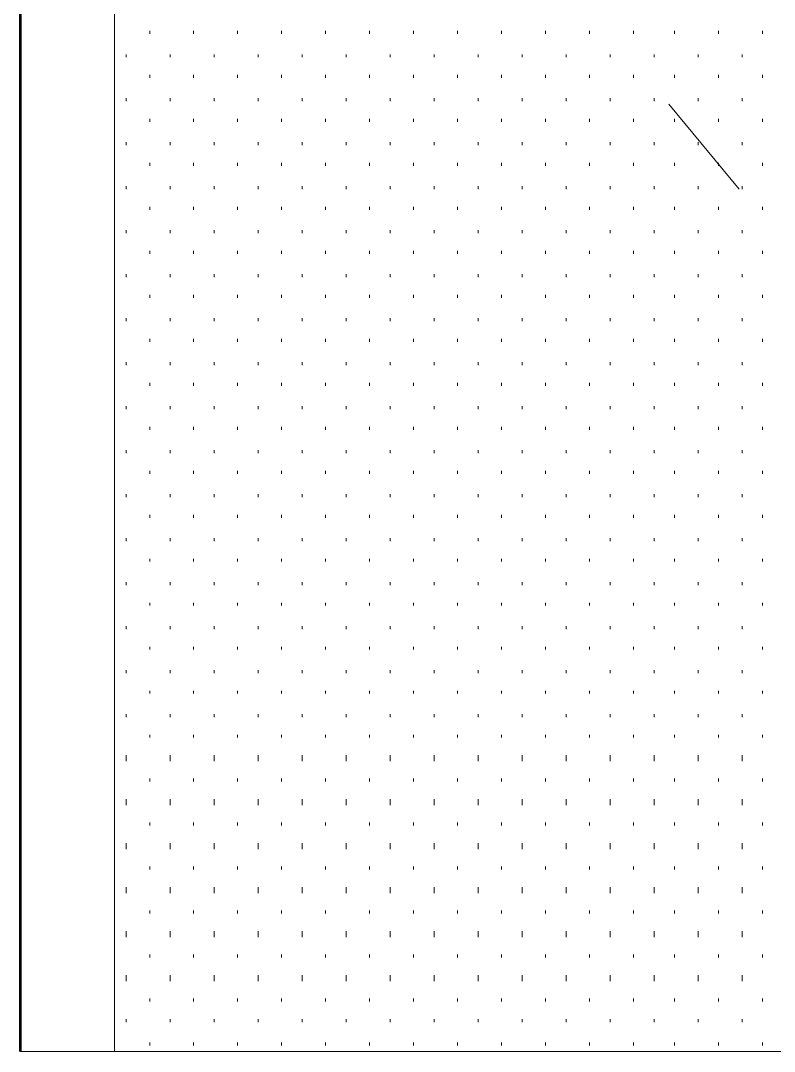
# Model space of a CAD drawing. Header units: inches. Extents: x -6061 to 13621, y -296 to 7483.
# Drawn here: x -5906.68 to -5886.1, y -184.56 to -156.41 of the extents above; entities that cross this region are included whole.
import ezdxf

# ---------------------------------------------------------------- set-up
doc = ezdxf.new("R2010")
doc.units = ezdxf.units.IN
doc.header["$MEASUREMENT"] = 0
doc.layers.get('0').update_dxf_attribs({"linetype": 'CONTINUOUS'})

msp = doc.modelspace()

# ---------------------------------------------------------------- linework, layer by layer
at = {"color": 7, "linetype": 'Continuous', "lineweight": 53, "true_color": 0x000007}
msp.add_line((-5906.6842, -184.55973), (-5906.6842, -92.45566), dxfattribs=at)
at = {"color": 7, "linetype": 'Continuous', "lineweight": 9, "true_color": 0x000007}
for p, q in [((-5906.6842, -92.53575), (-5906.6842, -184.55973)), ((-5904.1213, -184.55973), (-5904.1213, -92.53575)), ((-5904.1213, -95.01855), (-5904.1213, -184.55973)), ((-5887.06203, -161.01312), (-5888.9842, -158.6905)), ((-5906.6842, -184.55973), (-5904.1213, -184.55973)), ((-5904.1213, -184.55973), (-5906.6842, -184.55973)), ((-5904.1213, -184.55973), (-5868.16067, -184.55973)), ((-5868.16067, -184.55973), (-5904.1213, -184.55973))]:
    msp.add_line(p, q, dxfattribs=at)
at = {"color": 250, "linetype": 'Continuous', "lineweight": 9, "true_color": 0x303030}
for p, q in [((-5906.6842, -156.44796), (-5906.6842, -156.44796)), ((-5906.6842, -160.61267), (-5906.6842, -160.61267)), ((-5906.6842, -164.05656), (-5906.6842, -164.05656)), ((-5906.6842, -167.66063), (-5906.6842, -167.66063)), ((-5906.6842, -169.10226), (-5906.6842, -169.10226)), ((-5906.6842, -170.78416), (-5906.6842, -170.86425)), ((-5906.6842, -176.63077), (-5906.6842, -176.63077)), ((-5906.6842, -176.71086), (-5906.6842, -176.71086))]:
    msp.add_line(p, q, dxfattribs=at)
at = {"color": 7, "linetype": 'Continuous', "lineweight": 9, "true_color": 0xffffff}
for p, q in [((-5903.16022, -156.76833), (-5903.16022, -156.68824)), ((-5901.95886, -156.76833), (-5901.95886, -156.68824)), ((-5900.7575, -156.76833), (-5900.7575, -156.68824)), ((-5899.55614, -156.76833), (-5899.55614, -156.68824)), ((-5898.35479, -156.76833), (-5898.35479, -156.68824)), ((-5897.15343, -156.76833), (-5897.15343, -156.68824)), ((-5895.95207, -156.76833), (-5895.95207, -156.68824)), ((-5894.75071, -156.76833), (-5894.75071, -156.68824)), ((-5893.54936, -156.76833), (-5893.54936, -156.68824)), ((-5892.348, -156.76833), (-5892.348, -156.68824)), ((-5891.14664, -156.76833), (-5891.14664, -156.68824)), ((-5889.94528, -156.76833), (-5889.94528, -156.68824)), ((-5888.82402, -156.76833), (-5888.82402, -156.68824)), ((-5887.62266, -156.76833), (-5887.62266, -156.68824)), ((-5886.4213, -156.76833), (-5886.4213, -156.68824)), ((-5903.80094, -157.40905), (-5903.80094, -157.32896)), ((-5902.59958, -157.40905), (-5902.59958, -157.32896)), ((-5901.39823, -157.40905), (-5901.39823, -157.32896)), ((-5900.19687, -157.40905), (-5900.19687, -157.32896)), ((-5898.99551, -157.40905), (-5898.99551, -157.32896)), ((-5897.79415, -157.40905), (-5897.79415, -157.32896)), ((-5896.5928, -157.40905), (-5896.5928, -157.32896)), ((-5895.39144, -157.40905), (-5895.39144, -157.32896)), ((-5894.19008, -157.40905), (-5894.19008, -157.32896)), ((-5892.98872, -157.40905), (-5892.98872, -157.32896)), ((-5891.78737, -157.40905), (-5891.78737, -157.32896)), ((-5890.58601, -157.40905), (-5890.58601, -157.32896)), ((-5889.38465, -157.40905), (-5889.38465, -157.32896)), ((-5888.18329, -157.40905), (-5888.18329, -157.32896)), ((-5886.98194, -157.40905), (-5886.98194, -157.32896)), ((-5903.16022, -157.96968), (-5903.16022, -157.88959)), ((-5901.95886, -157.96968), (-5901.95886, -157.88959)), ((-5900.7575, -157.96968), (-5900.7575, -157.88959)), ((-5899.55614, -157.96968), (-5899.55614, -157.88959)), ((-5898.35479, -157.96968), (-5898.35479, -157.88959)), ((-5897.15343, -157.96968), (-5897.15343, -157.88959)), ((-5895.95207, -157.96968), (-5895.95207, -157.88959)), ((-5894.75071, -157.96968), (-5894.75071, -157.88959)), ((-5893.54936, -157.96968), (-5893.54936, -157.88959)), ((-5892.348, -157.96968), (-5892.348, -157.88959)), ((-5891.14664, -157.96968), (-5891.14664, -157.88959)), ((-5889.94528, -157.96968), (-5889.94528, -157.88959)), ((-5888.82402, -157.96968), (-5888.82402, -157.88959)), ((-5887.62266, -157.96968), (-5887.62266, -157.88959)), ((-5886.4213, -157.96968), (-5886.4213, -157.88959)), ((-5903.80094, -158.61041), (-5903.80094, -158.53032)), ((-5902.59958, -158.61041), (-5902.59958, -158.53032)), ((-5901.39823, -158.61041), (-5901.39823, -158.53032)), ((-5900.19687, -158.61041), (-5900.19687, -158.53032)), ((-5898.99551, -158.61041), (-5898.99551, -158.53032)), ((-5897.79415, -158.61041), (-5897.79415, -158.53032)), ((-5896.5928, -158.61041), (-5896.5928, -158.53032)), ((-5895.39144, -158.61041), (-5895.39144, -158.53032)), ((-5894.19008, -158.61041), (-5894.19008, -158.53032)), ((-5892.98872, -158.61041), (-5892.98872, -158.53032)), ((-5891.78737, -158.61041), (-5891.78737, -158.53032)), ((-5890.58601, -158.61041), (-5890.58601, -158.53032)), ((-5889.38465, -158.61041), (-5889.38465, -158.53032)), ((-5888.18329, -158.61041), (-5888.18329, -158.53032)), ((-5886.98194, -158.61041), (-5886.98194, -158.53032)), ((-5903.16022, -159.17104), (-5903.16022, -159.09095)), ((-5901.95886, -159.17104), (-5901.95886, -159.09095)), ((-5900.7575, -159.17104), (-5900.7575, -159.09095)), ((-5899.55614, -159.17104), (-5899.55614, -159.09095)), ((-5898.35479, -159.17104), (-5898.35479, -159.09095)), ((-5897.15343, -159.17104), (-5897.15343, -159.09095)), ((-5895.95207, -159.17104), (-5895.95207, -159.09095)), ((-5894.75071, -159.17104), (-5894.75071, -159.09095)), ((-5893.54936, -159.17104), (-5893.54936, -159.09095)), ((-5892.348, -159.17104), (-5892.348, -159.09095)), ((-5891.14664, -159.17104), (-5891.14664, -159.09095)), ((-5889.94528, -159.17104), (-5889.94528, -159.09095)), ((-5888.82402, -159.17104), (-5888.82402, -159.09095)), ((-5887.62266, -159.17104), (-5887.62266, -159.09095)), ((-5886.4213, -159.17104), (-5886.4213, -159.09095)), ((-5903.80094, -159.81176), (-5903.80094, -159.73167)), ((-5902.59958, -159.81176), (-5902.59958, -159.73167)), ((-5901.39823, -159.81176), (-5901.39823, -159.73167)), ((-5900.19687, -159.81176), (-5900.19687, -159.73167)), ((-5898.99551, -159.81176), (-5898.99551, -159.73167)), ((-5897.79415, -159.81176), (-5897.79415, -159.73167)), ((-5896.5928, -159.81176), (-5896.5928, -159.73167)), ((-5895.39144, -159.81176), (-5895.39144, -159.73167)), ((-5894.19008, -159.81176), (-5894.19008, -159.73167)), ((-5892.98872, -159.81176), (-5892.98872, -159.73167)), ((-5891.78737, -159.81176), (-5891.78737, -159.73167)), ((-5890.58601, -159.81176), (-5890.58601, -159.73167)), ((-5889.38465, -159.81176), (-5889.38465, -159.73167)), ((-5888.18329, -159.81176), (-5888.18329, -159.73167)), ((-5886.98194, -159.81176), (-5886.98194, -159.73167)), ((-5903.16022, -160.3724), (-5903.16022, -160.29231)), ((-5901.95886, -160.3724), (-5901.95886, -160.29231)), ((-5900.7575, -160.3724), (-5900.7575, -160.29231)), ((-5899.55614, -160.3724), (-5899.55614, -160.29231)), ((-5898.35479, -160.3724), (-5898.35479, -160.29231)), ((-5897.15343, -160.3724), (-5897.15343, -160.29231)), ((-5895.95207, -160.3724), (-5895.95207, -160.29231)), ((-5894.75071, -160.3724), (-5894.75071, -160.29231)), ((-5893.54936, -160.3724), (-5893.54936, -160.29231)), ((-5892.348, -160.3724), (-5892.348, -160.29231)), ((-5891.14664, -160.3724), (-5891.14664, -160.29231)), ((-5889.94528, -160.3724), (-5889.94528, -160.29231)), ((-5888.82402, -160.3724), (-5888.82402, -160.29231)), ((-5887.62266, -160.3724), (-5887.62266, -160.29231)), ((-5886.4213, -160.3724), (-5886.4213, -160.29231)), ((-5903.80094, -161.01312), (-5903.80094, -160.93303)), ((-5902.59958, -161.01312), (-5902.59958, -160.93303)), ((-5901.39823, -161.01312), (-5901.39823, -160.93303)), ((-5900.19687, -161.01312), (-5900.19687, -160.93303)), ((-5898.99551, -161.01312), (-5898.99551, -160.93303)), ((-5897.79415, -161.01312), (-5897.79415, -160.93303)), ((-5896.5928, -161.01312), (-5896.5928, -160.93303)), ((-5895.39144, -161.01312), (-5895.39144, -160.93303)), ((-5894.19008, -161.01312), (-5894.19008, -160.93303)), ((-5892.98872, -161.01312), (-5892.98872, -160.93303)), ((-5891.78737, -161.01312), (-5891.78737, -160.93303)), ((-5890.58601, -161.01312), (-5890.58601, -160.93303)), ((-5889.38465, -161.01312), (-5889.38465, -160.93303)), ((-5888.18329, -161.01312), (-5888.18329, -160.93303)), ((-5886.98194, -161.01312), (-5886.98194, -160.93303)), ((-5903.16022, -161.57376), (-5903.16022, -161.49367)), ((-5901.95886, -161.57376), (-5901.95886, -161.49367)), ((-5900.7575, -161.57376), (-5900.7575, -161.49367)), ((-5899.55614, -161.57376), (-5899.55614, -161.49367)), ((-5898.35479, -161.57376), (-5898.35479, -161.49367)), ((-5897.15343, -161.57376), (-5897.15343, -161.49367)), ((-5895.95207, -161.57376), (-5895.95207, -161.49367)), ((-5894.75071, -161.57376), (-5894.75071, -161.49367)), ((-5893.54936, -161.57376), (-5893.54936, -161.49367)), ((-5892.348, -161.57376), (-5892.348, -161.49367)), ((-5891.14664, -161.57376), (-5891.14664, -161.49367)), ((-5889.94528, -161.57376), (-5889.94528, -161.49367)), ((-5888.82402, -161.57376), (-5888.82402, -161.49367)), ((-5887.62266, -161.57376), (-5887.62266, -161.49367)), ((-5886.4213, -161.57376), (-5886.4213, -161.49367)), ((-5903.80094, -162.21448), (-5903.80094, -162.13439)), ((-5902.59958, -162.21448), (-5902.59958, -162.13439)), ((-5901.39823, -162.21448), (-5901.39823, -162.13439)), ((-5900.19687, -162.21448), (-5900.19687, -162.13439)), ((-5898.99551, -162.21448), (-5898.99551, -162.13439)), ((-5897.79415, -162.21448), (-5897.79415, -162.13439)), ((-5896.5928, -162.21448), (-5896.5928, -162.13439)), ((-5895.39144, -162.21448), (-5895.39144, -162.13439)), ((-5894.19008, -162.21448), (-5894.19008, -162.13439)), ((-5892.98872, -162.21448), (-5892.98872, -162.13439)), ((-5891.78737, -162.21448), (-5891.78737, -162.13439)), ((-5890.58601, -162.21448), (-5890.58601, -162.13439)), ((-5889.38465, -162.21448), (-5889.38465, -162.13439)), ((-5888.18329, -162.21448), (-5888.18329, -162.13439)), ((-5886.98194, -162.21448), (-5886.98194, -162.13439)), ((-5903.16022, -162.77511), (-5903.16022, -162.69502)), ((-5901.95886, -162.77511), (-5901.95886, -162.69502)), ((-5900.7575, -162.77511), (-5900.7575, -162.69502)), ((-5899.55614, -162.77511), (-5899.55614, -162.69502)), ((-5898.35479, -162.77511), (-5898.35479, -162.69502)), ((-5897.15343, -162.77511), (-5897.15343, -162.69502)), ((-5895.95207, -162.77511), (-5895.95207, -162.69502)), ((-5894.75071, -162.77511), (-5894.75071, -162.69502)), ((-5893.54936, -162.77511), (-5893.54936, -162.69502)), ((-5892.348, -162.77511), (-5892.348, -162.69502)), ((-5891.14664, -162.77511), (-5891.14664, -162.69502)), ((-5889.94528, -162.77511), (-5889.94528, -162.69502)), ((-5888.82402, -162.77511), (-5888.82402, -162.69502)), ((-5887.62266, -162.77511), (-5887.62266, -162.69502)), ((-5886.4213, -162.77511), (-5886.4213, -162.69502)), ((-5903.80094, -163.41584), (-5903.80094, -163.33575)), ((-5902.59958, -163.41584), (-5902.59958, -163.33575)), ((-5901.39823, -163.41584), (-5901.39823, -163.33575)), ((-5900.19687, -163.41584), (-5900.19687, -163.33575)), ((-5898.99551, -163.41584), (-5898.99551, -163.33575)), ((-5897.79415, -163.41584), (-5897.79415, -163.33575)), ((-5896.5928, -163.41584), (-5896.5928, -163.33575)), ((-5895.39144, -163.41584), (-5895.39144, -163.33575)), ((-5894.19008, -163.41584), (-5894.19008, -163.33575)), ((-5892.98872, -163.41584), (-5892.98872, -163.33575)), ((-5891.78737, -163.41584), (-5891.78737, -163.33575)), ((-5890.58601, -163.41584), (-5890.58601, -163.33575)), ((-5889.38465, -163.41584), (-5889.38465, -163.33575)), ((-5888.18329, -163.41584), (-5888.18329, -163.33575)), ((-5886.98194, -163.41584), (-5886.98194, -163.33575)), ((-5903.16022, -163.97647), (-5903.16022, -163.89638)), ((-5901.95886, -163.97647), (-5901.95886, -163.89638)), ((-5900.7575, -163.97647), (-5900.7575, -163.89638)), ((-5899.55614, -163.97647), (-5899.55614, -163.89638)), ((-5898.35479, -163.97647), (-5898.35479, -163.89638)), ((-5897.15343, -163.97647), (-5897.15343, -163.89638)), ((-5895.95207, -163.97647), (-5895.95207, -163.89638)), ((-5894.75071, -163.97647), (-5894.75071, -163.89638)), ((-5893.54936, -163.97647), (-5893.54936, -163.89638)), ((-5892.348, -163.97647), (-5892.348, -163.89638)), ((-5891.14664, -163.97647), (-5891.14664, -163.89638)), ((-5889.94528, -163.97647), (-5889.94528, -163.89638)), ((-5888.82402, -163.97647), (-5888.82402, -163.89638)), ((-5887.62266, -163.97647), (-5887.62266, -163.89638)), ((-5886.4213, -163.97647), (-5886.4213, -163.89638)), ((-5903.80094, -164.61719), (-5903.80094, -164.5371)), ((-5902.59958, -164.61719), (-5902.59958, -164.5371)), ((-5901.39823, -164.61719), (-5901.39823, -164.5371)), ((-5900.19687, -164.61719), (-5900.19687, -164.5371)), ((-5898.99551, -164.61719), (-5898.99551, -164.5371)), ((-5897.79415, -164.61719), (-5897.79415, -164.5371)), ((-5896.5928, -164.61719), (-5896.5928, -164.5371)), ((-5895.39144, -164.61719), (-5895.39144, -164.5371)), ((-5894.19008, -164.61719), (-5894.19008, -164.5371)), ((-5892.98872, -164.61719), (-5892.98872, -164.5371)), ((-5891.78737, -164.61719), (-5891.78737, -164.5371)), ((-5890.58601, -164.61719), (-5890.58601, -164.5371)), ((-5889.38465, -164.61719), (-5889.38465, -164.5371)), ((-5888.18329, -164.61719), (-5888.18329, -164.5371)), ((-5886.98194, -164.61719), (-5886.98194, -164.5371)), ((-5903.16022, -165.17783), (-5903.16022, -165.09774)), ((-5901.95886, -165.17783), (-5901.95886, -165.09774)), ((-5900.7575, -165.17783), (-5900.7575, -165.09774)), ((-5899.55614, -165.17783), (-5899.55614, -165.09774)), ((-5898.35479, -165.17783), (-5898.35479, -165.09774)), ((-5897.15343, -165.17783), (-5897.15343, -165.09774)), ((-5895.95207, -165.17783), (-5895.95207, -165.09774)), ((-5894.75071, -165.17783), (-5894.75071, -165.09774)), ((-5893.54936, -165.17783), (-5893.54936, -165.09774)), ((-5892.348, -165.17783), (-5892.348, -165.09774)), ((-5891.14664, -165.17783), (-5891.14664, -165.09774)), ((-5889.94528, -165.17783), (-5889.94528, -165.09774)), ((-5888.82402, -165.17783), (-5888.82402, -165.09774)), ((-5887.62266, -165.17783), (-5887.62266, -165.09774)), ((-5886.4213, -165.17783), (-5886.4213, -165.09774)), ((-5903.80094, -165.81855), (-5903.80094, -165.73846)), ((-5902.59958, -165.81855), (-5902.59958, -165.73846)), ((-5901.39823, -165.81855), (-5901.39823, -165.73846)), ((-5900.19687, -165.81855), (-5900.19687, -165.73846)), ((-5898.99551, -165.81855), (-5898.99551, -165.73846)), ((-5897.79415, -165.81855), (-5897.79415, -165.73846)), ((-5896.5928, -165.81855), (-5896.5928, -165.73846)), ((-5895.39144, -165.81855), (-5895.39144, -165.73846)), ((-5894.19008, -165.81855), (-5894.19008, -165.73846)), ((-5892.98872, -165.81855), (-5892.98872, -165.73846)), ((-5891.78737, -165.81855), (-5891.78737, -165.73846)), ((-5890.58601, -165.81855), (-5890.58601, -165.73846)), ((-5889.38465, -165.81855), (-5889.38465, -165.73846)), ((-5888.18329, -165.81855), (-5888.18329, -165.73846)), ((-5886.98194, -165.81855), (-5886.98194, -165.73846)), ((-5903.16022, -166.37919), (-5903.16022, -166.2991)), ((-5901.95886, -166.37919), (-5901.95886, -166.2991)), ((-5900.7575, -166.37919), (-5900.7575, -166.2991)), ((-5899.55614, -166.37919), (-5899.55614, -166.2991)), ((-5898.35479, -166.37919), (-5898.35479, -166.2991)), ((-5897.15343, -166.37919), (-5897.15343, -166.2991)), ((-5895.95207, -166.37919), (-5895.95207, -166.2991)), ((-5894.75071, -166.37919), (-5894.75071, -166.2991)), ((-5893.54936, -166.37919), (-5893.54936, -166.2991)), ((-5892.348, -166.37919), (-5892.348, -166.2991)), ((-5891.14664, -166.37919), (-5891.14664, -166.2991)), ((-5889.94528, -166.37919), (-5889.94528, -166.2991)), ((-5888.82402, -166.37919), (-5888.82402, -166.2991)), ((-5887.62266, -166.37919), (-5887.62266, -166.2991)), ((-5886.4213, -166.37919), (-5886.4213, -166.2991)), ((-5903.80094, -167.01991), (-5903.80094, -166.93982)), ((-5902.59958, -167.01991), (-5902.59958, -166.93982)), ((-5901.39823, -167.01991), (-5901.39823, -166.93982)), ((-5900.19687, -167.01991), (-5900.19687, -166.93982)), ((-5898.99551, -167.01991), (-5898.99551, -166.93982)), ((-5897.79415, -167.01991), (-5897.79415, -166.93982)), ((-5896.5928, -167.01991), (-5896.5928, -166.93982)), ((-5895.39144, -167.01991), (-5895.39144, -166.93982)), ((-5894.19008, -167.01991), (-5894.19008, -166.93982)), ((-5892.98872, -167.01991), (-5892.98872, -166.93982)), ((-5891.78737, -167.01991), (-5891.78737, -166.93982)), ((-5890.58601, -167.01991), (-5890.58601, -166.93982)), ((-5889.38465, -167.01991), (-5889.38465, -166.93982)), ((-5888.18329, -167.01991), (-5888.18329, -166.93982)), ((-5886.98194, -167.01991), (-5886.98194, -166.93982)), ((-5903.16022, -167.58054), (-5903.16022, -167.50045)), ((-5901.95886, -167.58054), (-5901.95886, -167.50045)), ((-5900.7575, -167.58054), (-5900.7575, -167.50045)), ((-5899.55614, -167.58054), (-5899.55614, -167.50045)), ((-5898.35479, -167.58054), (-5898.35479, -167.50045)), ((-5897.15343, -167.58054), (-5897.15343, -167.50045)), ((-5895.95207, -167.58054), (-5895.95207, -167.50045)), ((-5894.75071, -167.58054), (-5894.75071, -167.50045)), ((-5893.54936, -167.58054), (-5893.54936, -167.50045)), ((-5892.348, -167.58054), (-5892.348, -167.50045)), ((-5891.14664, -167.58054), (-5891.14664, -167.50045)), ((-5889.94528, -167.58054), (-5889.94528, -167.50045)), ((-5888.82402, -167.58054), (-5888.82402, -167.50045)), ((-5887.62266, -167.58054), (-5887.62266, -167.50045)), ((-5886.4213, -167.58054), (-5886.4213, -167.50045)), ((-5903.80094, -168.22127), (-5903.80094, -168.14118)), ((-5902.59958, -168.22127), (-5902.59958, -168.14118)), ((-5901.39823, -168.22127), (-5901.39823, -168.14118)), ((-5900.19687, -168.22127), (-5900.19687, -168.14118)), ((-5898.99551, -168.22127), (-5898.99551, -168.14118)), ((-5897.79415, -168.22127), (-5897.79415, -168.14118)), ((-5896.5928, -168.22127), (-5896.5928, -168.14118)), ((-5895.39144, -168.22127), (-5895.39144, -168.14118)), ((-5894.19008, -168.22127), (-5894.19008, -168.14118)), ((-5892.98872, -168.22127), (-5892.98872, -168.14118)), ((-5891.78737, -168.22127), (-5891.78737, -168.14118)), ((-5890.58601, -168.22127), (-5890.58601, -168.14118)), ((-5889.38465, -168.22127), (-5889.38465, -168.14118)), ((-5888.18329, -168.22127), (-5888.18329, -168.14118)), ((-5886.98194, -168.22127), (-5886.98194, -168.14118)), ((-5903.16022, -168.7819), (-5903.16022, -168.70181)), ((-5901.95886, -168.7819), (-5901.95886, -168.70181)), ((-5900.7575, -168.7819), (-5900.7575, -168.70181)), ((-5899.55614, -168.7819), (-5899.55614, -168.70181)), ((-5898.35479, -168.7819), (-5898.35479, -168.70181)), ((-5897.15343, -168.7819), (-5897.15343, -168.70181)), ((-5895.95207, -168.7819), (-5895.95207, -168.70181)), ((-5894.75071, -168.7819), (-5894.75071, -168.70181)), ((-5893.54936, -168.7819), (-5893.54936, -168.70181)), ((-5892.348, -168.7819), (-5892.348, -168.70181)), ((-5891.14664, -168.7819), (-5891.14664, -168.70181)), ((-5889.94528, -168.7819), (-5889.94528, -168.70181)), ((-5888.82402, -168.7819), (-5888.82402, -168.70181)), ((-5887.62266, -168.7819), (-5887.62266, -168.70181)), ((-5886.4213, -168.7819), (-5886.4213, -168.70181)), ((-5903.80094, -169.42262), (-5903.80094, -169.34253)), ((-5902.59958, -169.42262), (-5902.59958, -169.34253)), ((-5901.39823, -169.42262), (-5901.39823, -169.34253)), ((-5900.19687, -169.42262), (-5900.19687, -169.34253)), ((-5898.99551, -169.42262), (-5898.99551, -169.34253)), ((-5897.79415, -169.42262), (-5897.79415, -169.34253)), ((-5896.5928, -169.42262), (-5896.5928, -169.34253)), ((-5895.39144, -169.42262), (-5895.39144, -169.34253)), ((-5894.19008, -169.42262), (-5894.19008, -169.34253)), ((-5892.98872, -169.42262), (-5892.98872, -169.34253)), ((-5891.78737, -169.42262), (-5891.78737, -169.34253)), ((-5890.58601, -169.42262), (-5890.58601, -169.34253)), ((-5889.38465, -169.42262), (-5889.38465, -169.34253)), ((-5888.18329, -169.42262), (-5888.18329, -169.34253)), ((-5886.98194, -169.42262), (-5886.98194, -169.34253)), ((-5903.16022, -169.98326), (-5903.16022, -169.90317)), ((-5901.95886, -169.98326), (-5901.95886, -169.90317)), ((-5900.7575, -169.98326), (-5900.7575, -169.90317)), ((-5899.55614, -169.98326), (-5899.55614, -169.90317)), ((-5898.35479, -169.98326), (-5898.35479, -169.90317)), ((-5897.15343, -169.98326), (-5897.15343, -169.90317)), ((-5895.95207, -169.98326), (-5895.95207, -169.90317)), ((-5894.75071, -169.98326), (-5894.75071, -169.90317)), ((-5893.54936, -169.98326), (-5893.54936, -169.90317)), ((-5892.348, -169.98326), (-5892.348, -169.90317)), ((-5891.14664, -169.98326), (-5891.14664, -169.90317)), ((-5889.94528, -169.98326), (-5889.94528, -169.90317)), ((-5888.82402, -169.98326), (-5888.82402, -169.90317)), ((-5887.62266, -169.98326), (-5887.62266, -169.90317)), ((-5886.4213, -169.98326), (-5886.4213, -169.90317)), ((-5903.80094, -170.62398), (-5903.80094, -170.54389)), ((-5902.59958, -170.62398), (-5902.59958, -170.54389)), ((-5901.39823, -170.62398), (-5901.39823, -170.54389)), ((-5900.19687, -170.62398), (-5900.19687, -170.54389)), ((-5898.99551, -170.62398), (-5898.99551, -170.54389)), ((-5897.79415, -170.62398), (-5897.79415, -170.54389)), ((-5896.5928, -170.62398), (-5896.5928, -170.54389)), ((-5895.39144, -170.62398), (-5895.39144, -170.54389)), ((-5894.19008, -170.62398), (-5894.19008, -170.54389)), ((-5892.98872, -170.62398), (-5892.98872, -170.54389)), ((-5891.78737, -170.62398), (-5891.78737, -170.54389)), ((-5890.58601, -170.62398), (-5890.58601, -170.54389)), ((-5889.38465, -170.62398), (-5889.38465, -170.54389)), ((-5888.18329, -170.62398), (-5888.18329, -170.54389)), ((-5886.98194, -170.62398), (-5886.98194, -170.54389)), ((-5903.16022, -171.18462), (-5903.16022, -171.10453)), ((-5901.95886, -171.18462), (-5901.95886, -171.10453)), ((-5900.7575, -171.18462), (-5900.7575, -171.10453)), ((-5899.55614, -171.18462), (-5899.55614, -171.10453)), ((-5898.35479, -171.18462), (-5898.35479, -171.10453)), ((-5897.15343, -171.18462), (-5897.15343, -171.10453)), ((-5895.95207, -171.18462), (-5895.95207, -171.10453)), ((-5894.75071, -171.18462), (-5894.75071, -171.10453)), ((-5893.54936, -171.18462), (-5893.54936, -171.10453)), ((-5892.348, -171.18462), (-5892.348, -171.10453)), ((-5891.14664, -171.18462), (-5891.14664, -171.10453)), ((-5889.94528, -171.18462), (-5889.94528, -171.10453)), ((-5888.82402, -171.18462), (-5888.82402, -171.10453)), ((-5887.62266, -171.18462), (-5887.62266, -171.10453)), ((-5886.4213, -171.18462), (-5886.4213, -171.10453)), ((-5903.80094, -171.82534), (-5903.80094, -171.74525)), ((-5902.59958, -171.82534), (-5902.59958, -171.74525)), ((-5901.39823, -171.82534), (-5901.39823, -171.74525)), ((-5900.19687, -171.82534), (-5900.19687, -171.74525)), ((-5898.99551, -171.82534), (-5898.99551, -171.74525)), ((-5897.79415, -171.82534), (-5897.79415, -171.74525)), ((-5896.5928, -171.82534), (-5896.5928, -171.74525)), ((-5895.39144, -171.82534), (-5895.39144, -171.74525)), ((-5894.19008, -171.82534), (-5894.19008, -171.74525)), ((-5892.98872, -171.82534), (-5892.98872, -171.74525)), ((-5891.78737, -171.82534), (-5891.78737, -171.74525)), ((-5890.58601, -171.82534), (-5890.58601, -171.74525)), ((-5889.38465, -171.82534), (-5889.38465, -171.74525)), ((-5888.18329, -171.82534), (-5888.18329, -171.74525)), ((-5886.98194, -171.82534), (-5886.98194, -171.74525)), ((-5903.16022, -172.38597), (-5903.16022, -172.30588)), ((-5901.95886, -172.38597), (-5901.95886, -172.30588)), ((-5900.7575, -172.38597), (-5900.7575, -172.30588)), ((-5899.55614, -172.38597), (-5899.55614, -172.30588)), ((-5898.35479, -172.38597), (-5898.35479, -172.30588)), ((-5897.15343, -172.38597), (-5897.15343, -172.30588)), ((-5895.95207, -172.38597), (-5895.95207, -172.30588)), ((-5894.75071, -172.38597), (-5894.75071, -172.30588)), ((-5893.54936, -172.38597), (-5893.54936, -172.30588)), ((-5892.348, -172.38597), (-5892.348, -172.30588)), ((-5891.14664, -172.38597), (-5891.14664, -172.30588)), ((-5889.94528, -172.38597), (-5889.94528, -172.30588)), ((-5888.82402, -172.38597), (-5888.82402, -172.30588)), ((-5887.62266, -172.38597), (-5887.62266, -172.30588)), ((-5886.4213, -172.38597), (-5886.4213, -172.30588)), ((-5903.80094, -173.0267), (-5903.80094, -172.94661)), ((-5902.59958, -173.0267), (-5902.59958, -172.94661)), ((-5901.39823, -173.0267), (-5901.39823, -172.94661)), ((-5900.19687, -173.0267), (-5900.19687, -172.94661)), ((-5898.99551, -173.0267), (-5898.99551, -172.94661)), ((-5897.79415, -173.0267), (-5897.79415, -172.94661)), ((-5896.5928, -173.0267), (-5896.5928, -172.94661)), ((-5895.39144, -173.0267), (-5895.39144, -172.94661)), ((-5894.19008, -173.0267), (-5894.19008, -172.94661)), ((-5892.98872, -173.0267), (-5892.98872, -172.94661)), ((-5891.78737, -173.0267), (-5891.78737, -172.94661)), ((-5890.58601, -173.0267), (-5890.58601, -172.94661)), ((-5889.38465, -173.0267), (-5889.38465, -172.94661)), ((-5888.18329, -173.0267), (-5888.18329, -172.94661)), ((-5886.98194, -173.0267), (-5886.98194, -172.94661)), ((-5903.16022, -173.58733), (-5903.16022, -173.50724)), ((-5901.95886, -173.58733), (-5901.95886, -173.50724)), ((-5900.7575, -173.58733), (-5900.7575, -173.50724)), ((-5899.55614, -173.58733), (-5899.55614, -173.50724)), ((-5898.35479, -173.58733), (-5898.35479, -173.50724)), ((-5897.15343, -173.58733), (-5897.15343, -173.50724)), ((-5895.95207, -173.58733), (-5895.95207, -173.50724)), ((-5894.75071, -173.58733), (-5894.75071, -173.50724)), ((-5893.54936, -173.58733), (-5893.54936, -173.50724)), ((-5892.348, -173.58733), (-5892.348, -173.50724)), ((-5891.14664, -173.58733), (-5891.14664, -173.50724)), ((-5889.94528, -173.58733), (-5889.94528, -173.50724)), ((-5888.82402, -173.58733), (-5888.82402, -173.50724)), ((-5887.62266, -173.58733), (-5887.62266, -173.50724)), ((-5886.4213, -173.58733), (-5886.4213, -173.50724)), ((-5903.80094, -174.22805), (-5903.80094, -174.14796)), ((-5902.59958, -174.22805), (-5902.59958, -174.14796)), ((-5901.39823, -174.22805), (-5901.39823, -174.14796)), ((-5900.19687, -174.22805), (-5900.19687, -174.14796)), ((-5898.99551, -174.22805), (-5898.99551, -174.14796)), ((-5897.79415, -174.22805), (-5897.79415, -174.14796)), ((-5896.5928, -174.22805), (-5896.5928, -174.14796)), ((-5895.39144, -174.22805), (-5895.39144, -174.14796)), ((-5894.19008, -174.22805), (-5894.19008, -174.14796)), ((-5892.98872, -174.22805), (-5892.98872, -174.14796)), ((-5891.78737, -174.22805), (-5891.78737, -174.14796)), ((-5890.58601, -174.22805), (-5890.58601, -174.14796)), ((-5889.38465, -174.22805), (-5889.38465, -174.14796)), ((-5888.18329, -174.22805), (-5888.18329, -174.14796)), ((-5886.98194, -174.22805), (-5886.98194, -174.14796)), ((-5903.16022, -174.78869), (-5903.16022, -174.7086)), ((-5901.95886, -174.78869), (-5901.95886, -174.7086)), ((-5900.7575, -174.78869), (-5900.7575, -174.7086)), ((-5899.55614, -174.78869), (-5899.55614, -174.7086)), ((-5898.35479, -174.78869), (-5898.35479, -174.7086)), ((-5897.15343, -174.78869), (-5897.15343, -174.7086)), ((-5895.95207, -174.78869), (-5895.95207, -174.7086)), ((-5894.75071, -174.78869), (-5894.75071, -174.7086)), ((-5893.54936, -174.78869), (-5893.54936, -174.7086)), ((-5892.348, -174.78869), (-5892.348, -174.7086)), ((-5891.14664, -174.78869), (-5891.14664, -174.7086)), ((-5889.94528, -174.78869), (-5889.94528, -174.7086)), ((-5888.82402, -174.78869), (-5888.82402, -174.7086)), ((-5887.62266, -174.78869), (-5887.62266, -174.7086)), ((-5886.4213, -174.78869), (-5886.4213, -174.7086)), ((-5903.80094, -175.42941), (-5903.80094, -175.34932)), ((-5902.59958, -175.42941), (-5902.59958, -175.34932)), ((-5901.39823, -175.42941), (-5901.39823, -175.34932)), ((-5900.19687, -175.42941), (-5900.19687, -175.34932)), ((-5898.99551, -175.42941), (-5898.99551, -175.34932)), ((-5897.79415, -175.42941), (-5897.79415, -175.34932)), ((-5896.5928, -175.42941), (-5896.5928, -175.34932)), ((-5895.39144, -175.42941), (-5895.39144, -175.34932)), ((-5894.19008, -175.42941), (-5894.19008, -175.34932)), ((-5892.98872, -175.42941), (-5892.98872, -175.34932)), ((-5891.78737, -175.42941), (-5891.78737, -175.34932)), ((-5890.58601, -175.42941), (-5890.58601, -175.34932)), ((-5889.38465, -175.42941), (-5889.38465, -175.34932)), ((-5888.18329, -175.42941), (-5888.18329, -175.34932)), ((-5886.98194, -175.42941), (-5886.98194, -175.34932)), ((-5903.16022, -175.99005), (-5903.16022, -175.90995)), ((-5901.95886, -175.99005), (-5901.95886, -175.90995)), ((-5900.7575, -175.99005), (-5900.7575, -175.90995)), ((-5899.55614, -175.99005), (-5899.55614, -175.90995)), ((-5898.35479, -175.99005), (-5898.35479, -175.90995)), ((-5897.15343, -175.99005), (-5897.15343, -175.90995)), ((-5895.95207, -175.99005), (-5895.95207, -175.90995)), ((-5894.75071, -175.99005), (-5894.75071, -175.90995)), ((-5893.54936, -175.99005), (-5893.54936, -175.90995)), ((-5892.348, -175.99005), (-5892.348, -175.90995)), ((-5891.14664, -175.99005), (-5891.14664, -175.90995)), ((-5889.94528, -175.99005), (-5889.94528, -175.90995)), ((-5888.82402, -175.99005), (-5888.82402, -175.90995)), ((-5887.62266, -175.99005), (-5887.62266, -175.90995)), ((-5886.4213, -175.99005), (-5886.4213, -175.90995)), ((-5903.80094, -176.63077), (-5903.80094, -176.47059)), ((-5902.59958, -176.63077), (-5902.59958, -176.47059)), ((-5901.39823, -176.63077), (-5901.39823, -176.47059)), ((-5900.19687, -176.63077), (-5900.19687, -176.47059)), ((-5898.99551, -176.63077), (-5898.99551, -176.47059)), ((-5897.79415, -176.63077), (-5897.79415, -176.47059)), ((-5896.5928, -176.63077), (-5896.5928, -176.47059)), ((-5895.39144, -176.63077), (-5895.39144, -176.47059)), ((-5894.19008, -176.63077), (-5894.19008, -176.47059)), ((-5892.98872, -176.63077), (-5892.98872, -176.47059)), ((-5891.78737, -176.63077), (-5891.78737, -176.47059)), ((-5890.58601, -176.63077), (-5890.58601, -176.47059)), ((-5889.38465, -176.63077), (-5889.38465, -176.47059)), ((-5888.18329, -176.63077), (-5888.18329, -176.47059)), ((-5886.98194, -176.63077), (-5886.98194, -176.47059)), ((-5903.16022, -177.1914), (-5903.16022, -177.11131)), ((-5901.95886, -177.1914), (-5901.95886, -177.11131)), ((-5900.7575, -177.1914), (-5900.7575, -177.11131)), ((-5899.55614, -177.1914), (-5899.55614, -177.11131)), ((-5898.35479, -177.1914), (-5898.35479, -177.11131)), ((-5897.15343, -177.1914), (-5897.15343, -177.11131)), ((-5895.95207, -177.1914), (-5895.95207, -177.11131)), ((-5894.75071, -177.1914), (-5894.75071, -177.11131)), ((-5893.54936, -177.1914), (-5893.54936, -177.11131)), ((-5892.348, -177.1914), (-5892.348, -177.11131)), ((-5891.14664, -177.1914), (-5891.14664, -177.11131)), ((-5889.94528, -177.1914), (-5889.94528, -177.11131)), ((-5888.82402, -177.1914), (-5888.82402, -177.11131)), ((-5887.62266, -177.1914), (-5887.62266, -177.11131)), ((-5886.4213, -177.1914), (-5886.4213, -177.11131)), ((-5903.80094, -177.83213), (-5903.80094, -177.67195)), ((-5902.59958, -177.83213), (-5902.59958, -177.67195)), ((-5901.39823, -177.83213), (-5901.39823, -177.67195)), ((-5900.19687, -177.83213), (-5900.19687, -177.67195)), ((-5898.99551, -177.83213), (-5898.99551, -177.67195)), ((-5897.79415, -177.83213), (-5897.79415, -177.67195)), ((-5896.5928, -177.83213), (-5896.5928, -177.67195)), ((-5895.39144, -177.83213), (-5895.39144, -177.67195)), ((-5894.19008, -177.83213), (-5894.19008, -177.67195)), ((-5892.98872, -177.83213), (-5892.98872, -177.67195)), ((-5891.78737, -177.83213), (-5891.78737, -177.67195)), ((-5890.58601, -177.83213), (-5890.58601, -177.67195)), ((-5889.38465, -177.83213), (-5889.38465, -177.67195)), ((-5888.18329, -177.83213), (-5888.18329, -177.67195)), ((-5886.98194, -177.83213), (-5886.98194, -177.67195)), ((-5903.16022, -178.39276), (-5903.16022, -178.31267)), ((-5901.95886, -178.39276), (-5901.95886, -178.31267)), ((-5900.7575, -178.39276), (-5900.7575, -178.31267)), ((-5899.55614, -178.39276), (-5899.55614, -178.31267)), ((-5898.35479, -178.39276), (-5898.35479, -178.31267)), ((-5897.15343, -178.39276), (-5897.15343, -178.31267)), ((-5895.95207, -178.39276), (-5895.95207, -178.31267)), ((-5894.75071, -178.39276), (-5894.75071, -178.31267)), ((-5893.54936, -178.39276), (-5893.54936, -178.31267)), ((-5892.348, -178.39276), (-5892.348, -178.31267)), ((-5891.14664, -178.39276), (-5891.14664, -178.31267)), ((-5889.94528, -178.39276), (-5889.94528, -178.31267)), ((-5888.82402, -178.39276), (-5888.82402, -178.31267)), ((-5887.62266, -178.39276), (-5887.62266, -178.31267)), ((-5886.4213, -178.39276), (-5886.4213, -178.31267)), ((-5903.80094, -179.03348), (-5903.80094, -178.8733)), ((-5902.59958, -179.03348), (-5902.59958, -178.8733)), ((-5901.39823, -179.03348), (-5901.39823, -178.8733)), ((-5900.19687, -179.03348), (-5900.19687, -178.8733)), ((-5898.99551, -179.03348), (-5898.99551, -178.8733)), ((-5897.79415, -179.03348), (-5897.79415, -178.8733)), ((-5896.5928, -179.03348), (-5896.5928, -178.8733)), ((-5895.39144, -179.03348), (-5895.39144, -178.8733)), ((-5894.19008, -179.03348), (-5894.19008, -178.8733)), ((-5892.98872, -179.03348), (-5892.98872, -178.8733)), ((-5891.78737, -179.03348), (-5891.78737, -178.8733)), ((-5890.58601, -179.03348), (-5890.58601, -178.8733)), ((-5889.38465, -179.03348), (-5889.38465, -178.8733)), ((-5888.18329, -179.03348), (-5888.18329, -178.8733)), ((-5886.98194, -179.03348), (-5886.98194, -178.8733)), ((-5903.16022, -179.59412), (-5903.16022, -179.51403)), ((-5901.95886, -179.59412), (-5901.95886, -179.51403)), ((-5900.7575, -179.59412), (-5900.7575, -179.51403)), ((-5899.55614, -179.59412), (-5899.55614, -179.51403)), ((-5898.35479, -179.59412), (-5898.35479, -179.51403)), ((-5897.15343, -179.59412), (-5897.15343, -179.51403)), ((-5895.95207, -179.59412), (-5895.95207, -179.51403)), ((-5894.75071, -179.59412), (-5894.75071, -179.51403)), ((-5893.54936, -179.59412), (-5893.54936, -179.51403)), ((-5892.348, -179.59412), (-5892.348, -179.51403)), ((-5891.14664, -179.59412), (-5891.14664, -179.51403)), ((-5889.94528, -179.59412), (-5889.94528, -179.51403)), ((-5888.82402, -179.59412), (-5888.82402, -179.51403)), ((-5887.62266, -179.59412), (-5887.62266, -179.51403)), ((-5886.4213, -179.59412), (-5886.4213, -179.51403)), ((-5903.80094, -180.23484), (-5903.80094, -180.07466)), ((-5902.59958, -180.23484), (-5902.59958, -180.07466)), ((-5901.39823, -180.23484), (-5901.39823, -180.07466)), ((-5900.19687, -180.23484), (-5900.19687, -180.07466)), ((-5898.99551, -180.23484), (-5898.99551, -180.07466)), ((-5897.79415, -180.23484), (-5897.79415, -180.07466)), ((-5896.5928, -180.23484), (-5896.5928, -180.07466)), ((-5895.39144, -180.23484), (-5895.39144, -180.07466)), ((-5894.19008, -180.23484), (-5894.19008, -180.07466)), ((-5892.98872, -180.23484), (-5892.98872, -180.07466)), ((-5891.78737, -180.23484), (-5891.78737, -180.07466)), ((-5890.58601, -180.23484), (-5890.58601, -180.07466)), ((-5889.38465, -180.23484), (-5889.38465, -180.07466)), ((-5888.18329, -180.23484), (-5888.18329, -180.07466)), ((-5886.98194, -180.23484), (-5886.98194, -180.07466)), ((-5903.16022, -180.79548), (-5903.16022, -180.71538)), ((-5901.95886, -180.79548), (-5901.95886, -180.71538)), ((-5900.7575, -180.79548), (-5900.7575, -180.71538)), ((-5899.55614, -180.79548), (-5899.55614, -180.71538)), ((-5898.35479, -180.79548), (-5898.35479, -180.71538)), ((-5897.15343, -180.79548), (-5897.15343, -180.71538)), ((-5895.95207, -180.79548), (-5895.95207, -180.71538)), ((-5894.75071, -180.79548), (-5894.75071, -180.71538)), ((-5893.54936, -180.79548), (-5893.54936, -180.71538)), ((-5892.348, -180.79548), (-5892.348, -180.71538)), ((-5891.14664, -180.79548), (-5891.14664, -180.71538)), ((-5889.94528, -180.79548), (-5889.94528, -180.71538)), ((-5888.82402, -180.79548), (-5888.82402, -180.71538)), ((-5887.62266, -180.79548), (-5887.62266, -180.71538)), ((-5886.4213, -180.79548), (-5886.4213, -180.71538)), ((-5903.80094, -181.4362), (-5903.80094, -181.27602)), ((-5902.59958, -181.4362), (-5902.59958, -181.27602)), ((-5901.39823, -181.4362), (-5901.39823, -181.27602)), ((-5900.19687, -181.4362), (-5900.19687, -181.27602)), ((-5898.99551, -181.4362), (-5898.99551, -181.27602)), ((-5897.79415, -181.4362), (-5897.79415, -181.27602)), ((-5896.5928, -181.4362), (-5896.5928, -181.27602)), ((-5895.39144, -181.4362), (-5895.39144, -181.27602)), ((-5894.19008, -181.4362), (-5894.19008, -181.27602)), ((-5892.98872, -181.4362), (-5892.98872, -181.27602)), ((-5891.78737, -181.4362), (-5891.78737, -181.27602)), ((-5890.58601, -181.4362), (-5890.58601, -181.27602)), ((-5889.38465, -181.4362), (-5889.38465, -181.27602)), ((-5888.18329, -181.4362), (-5888.18329, -181.27602)), ((-5886.98194, -181.4362), (-5886.98194, -181.27602)), ((-5903.16022, -181.99683), (-5903.16022, -181.91674)), ((-5901.95886, -181.99683), (-5901.95886, -181.91674)), ((-5900.7575, -181.99683), (-5900.7575, -181.91674)), ((-5899.55614, -181.99683), (-5899.55614, -181.91674)), ((-5898.35479, -181.99683), (-5898.35479, -181.91674)), ((-5897.15343, -181.99683), (-5897.15343, -181.91674)), ((-5895.95207, -181.99683), (-5895.95207, -181.91674)), ((-5894.75071, -181.99683), (-5894.75071, -181.91674)), ((-5893.54936, -181.99683), (-5893.54936, -181.91674)), ((-5892.348, -181.99683), (-5892.348, -181.91674)), ((-5891.14664, -181.99683), (-5891.14664, -181.91674)), ((-5889.94528, -181.99683), (-5889.94528, -181.91674)), ((-5888.82402, -181.99683), (-5888.82402, -181.91674)), ((-5887.62266, -181.99683), (-5887.62266, -181.91674)), ((-5886.4213, -181.99683), (-5886.4213, -181.91674)), ((-5903.80094, -182.63756), (-5903.80094, -182.47738)), ((-5902.59958, -182.63756), (-5902.59958, -182.47738)), ((-5901.39823, -182.63756), (-5901.39823, -182.47738)), ((-5900.19687, -182.63756), (-5900.19687, -182.47738)), ((-5898.99551, -182.63756), (-5898.99551, -182.47738)), ((-5897.79415, -182.63756), (-5897.79415, -182.47738)), ((-5896.5928, -182.63756), (-5896.5928, -182.47738)), ((-5895.39144, -182.63756), (-5895.39144, -182.47738)), ((-5894.19008, -182.63756), (-5894.19008, -182.47738)), ((-5892.98872, -182.63756), (-5892.98872, -182.47738)), ((-5891.78737, -182.63756), (-5891.78737, -182.47738)), ((-5890.58601, -182.63756), (-5890.58601, -182.47738)), ((-5889.38465, -182.63756), (-5889.38465, -182.47738)), ((-5888.18329, -182.63756), (-5888.18329, -182.47738)), ((-5886.98194, -182.63756), (-5886.98194, -182.47738)), ((-5903.16022, -183.19819), (-5903.16022, -183.1181)), ((-5901.95886, -183.19819), (-5901.95886, -183.1181)), ((-5900.7575, -183.19819), (-5900.7575, -183.1181)), ((-5899.55614, -183.19819), (-5899.55614, -183.1181)), ((-5898.35479, -183.19819), (-5898.35479, -183.1181)), ((-5897.15343, -183.19819), (-5897.15343, -183.1181)), ((-5895.95207, -183.19819), (-5895.95207, -183.1181)), ((-5894.75071, -183.19819), (-5894.75071, -183.1181)), ((-5893.54936, -183.19819), (-5893.54936, -183.1181)), ((-5892.348, -183.19819), (-5892.348, -183.1181)), ((-5891.14664, -183.19819), (-5891.14664, -183.1181)), ((-5889.94528, -183.19819), (-5889.94528, -183.1181)), ((-5888.82402, -183.19819), (-5888.82402, -183.1181)), ((-5887.62266, -183.19819), (-5887.62266, -183.1181)), ((-5886.4213, -183.19819), (-5886.4213, -183.1181)), ((-5903.80094, -183.75882), (-5903.80094, -183.67873)), ((-5902.59958, -183.75882), (-5902.59958, -183.67873)), ((-5901.39823, -183.75882), (-5901.39823, -183.67873)), ((-5900.19687, -183.75882), (-5900.19687, -183.67873)), ((-5898.99551, -183.75882), (-5898.99551, -183.67873)), ((-5897.79415, -183.75882), (-5897.79415, -183.67873)), ((-5896.5928, -183.75882), (-5896.5928, -183.67873)), ((-5895.39144, -183.75882), (-5895.39144, -183.67873)), ((-5894.19008, -183.75882), (-5894.19008, -183.67873)), ((-5892.98872, -183.75882), (-5892.98872, -183.67873)), ((-5891.78737, -183.75882), (-5891.78737, -183.67873)), ((-5890.58601, -183.75882), (-5890.58601, -183.67873)), ((-5889.38465, -183.75882), (-5889.38465, -183.67873)), ((-5888.18329, -183.75882), (-5888.18329, -183.67873)), ((-5886.98194, -183.75882), (-5886.98194, -183.67873)), ((-5903.16022, -184.39955), (-5903.16022, -184.31946)), ((-5901.95886, -184.39955), (-5901.95886, -184.31946)), ((-5900.7575, -184.39955), (-5900.7575, -184.31946)), ((-5899.55614, -184.39955), (-5899.55614, -184.31946)), ((-5898.35479, -184.39955), (-5898.35479, -184.31946)), ((-5897.15343, -184.39955), (-5897.15343, -184.31946)), ((-5895.95207, -184.39955), (-5895.95207, -184.31946)), ((-5894.75071, -184.39955), (-5894.75071, -184.31946)), ((-5893.54936, -184.39955), (-5893.54936, -184.31946)), ((-5892.348, -184.39955), (-5892.348, -184.31946)), ((-5891.14664, -184.39955), (-5891.14664, -184.31946)), ((-5889.94528, -184.39955), (-5889.94528, -184.31946)), ((-5888.82402, -184.39955), (-5888.82402, -184.31946)), ((-5887.62266, -184.39955), (-5887.62266, -184.31946)), ((-5886.4213, -184.39955), (-5886.4213, -184.31946))]:
    msp.add_line(p, q, dxfattribs=at)

doc.saveas('drawing.dxf')
